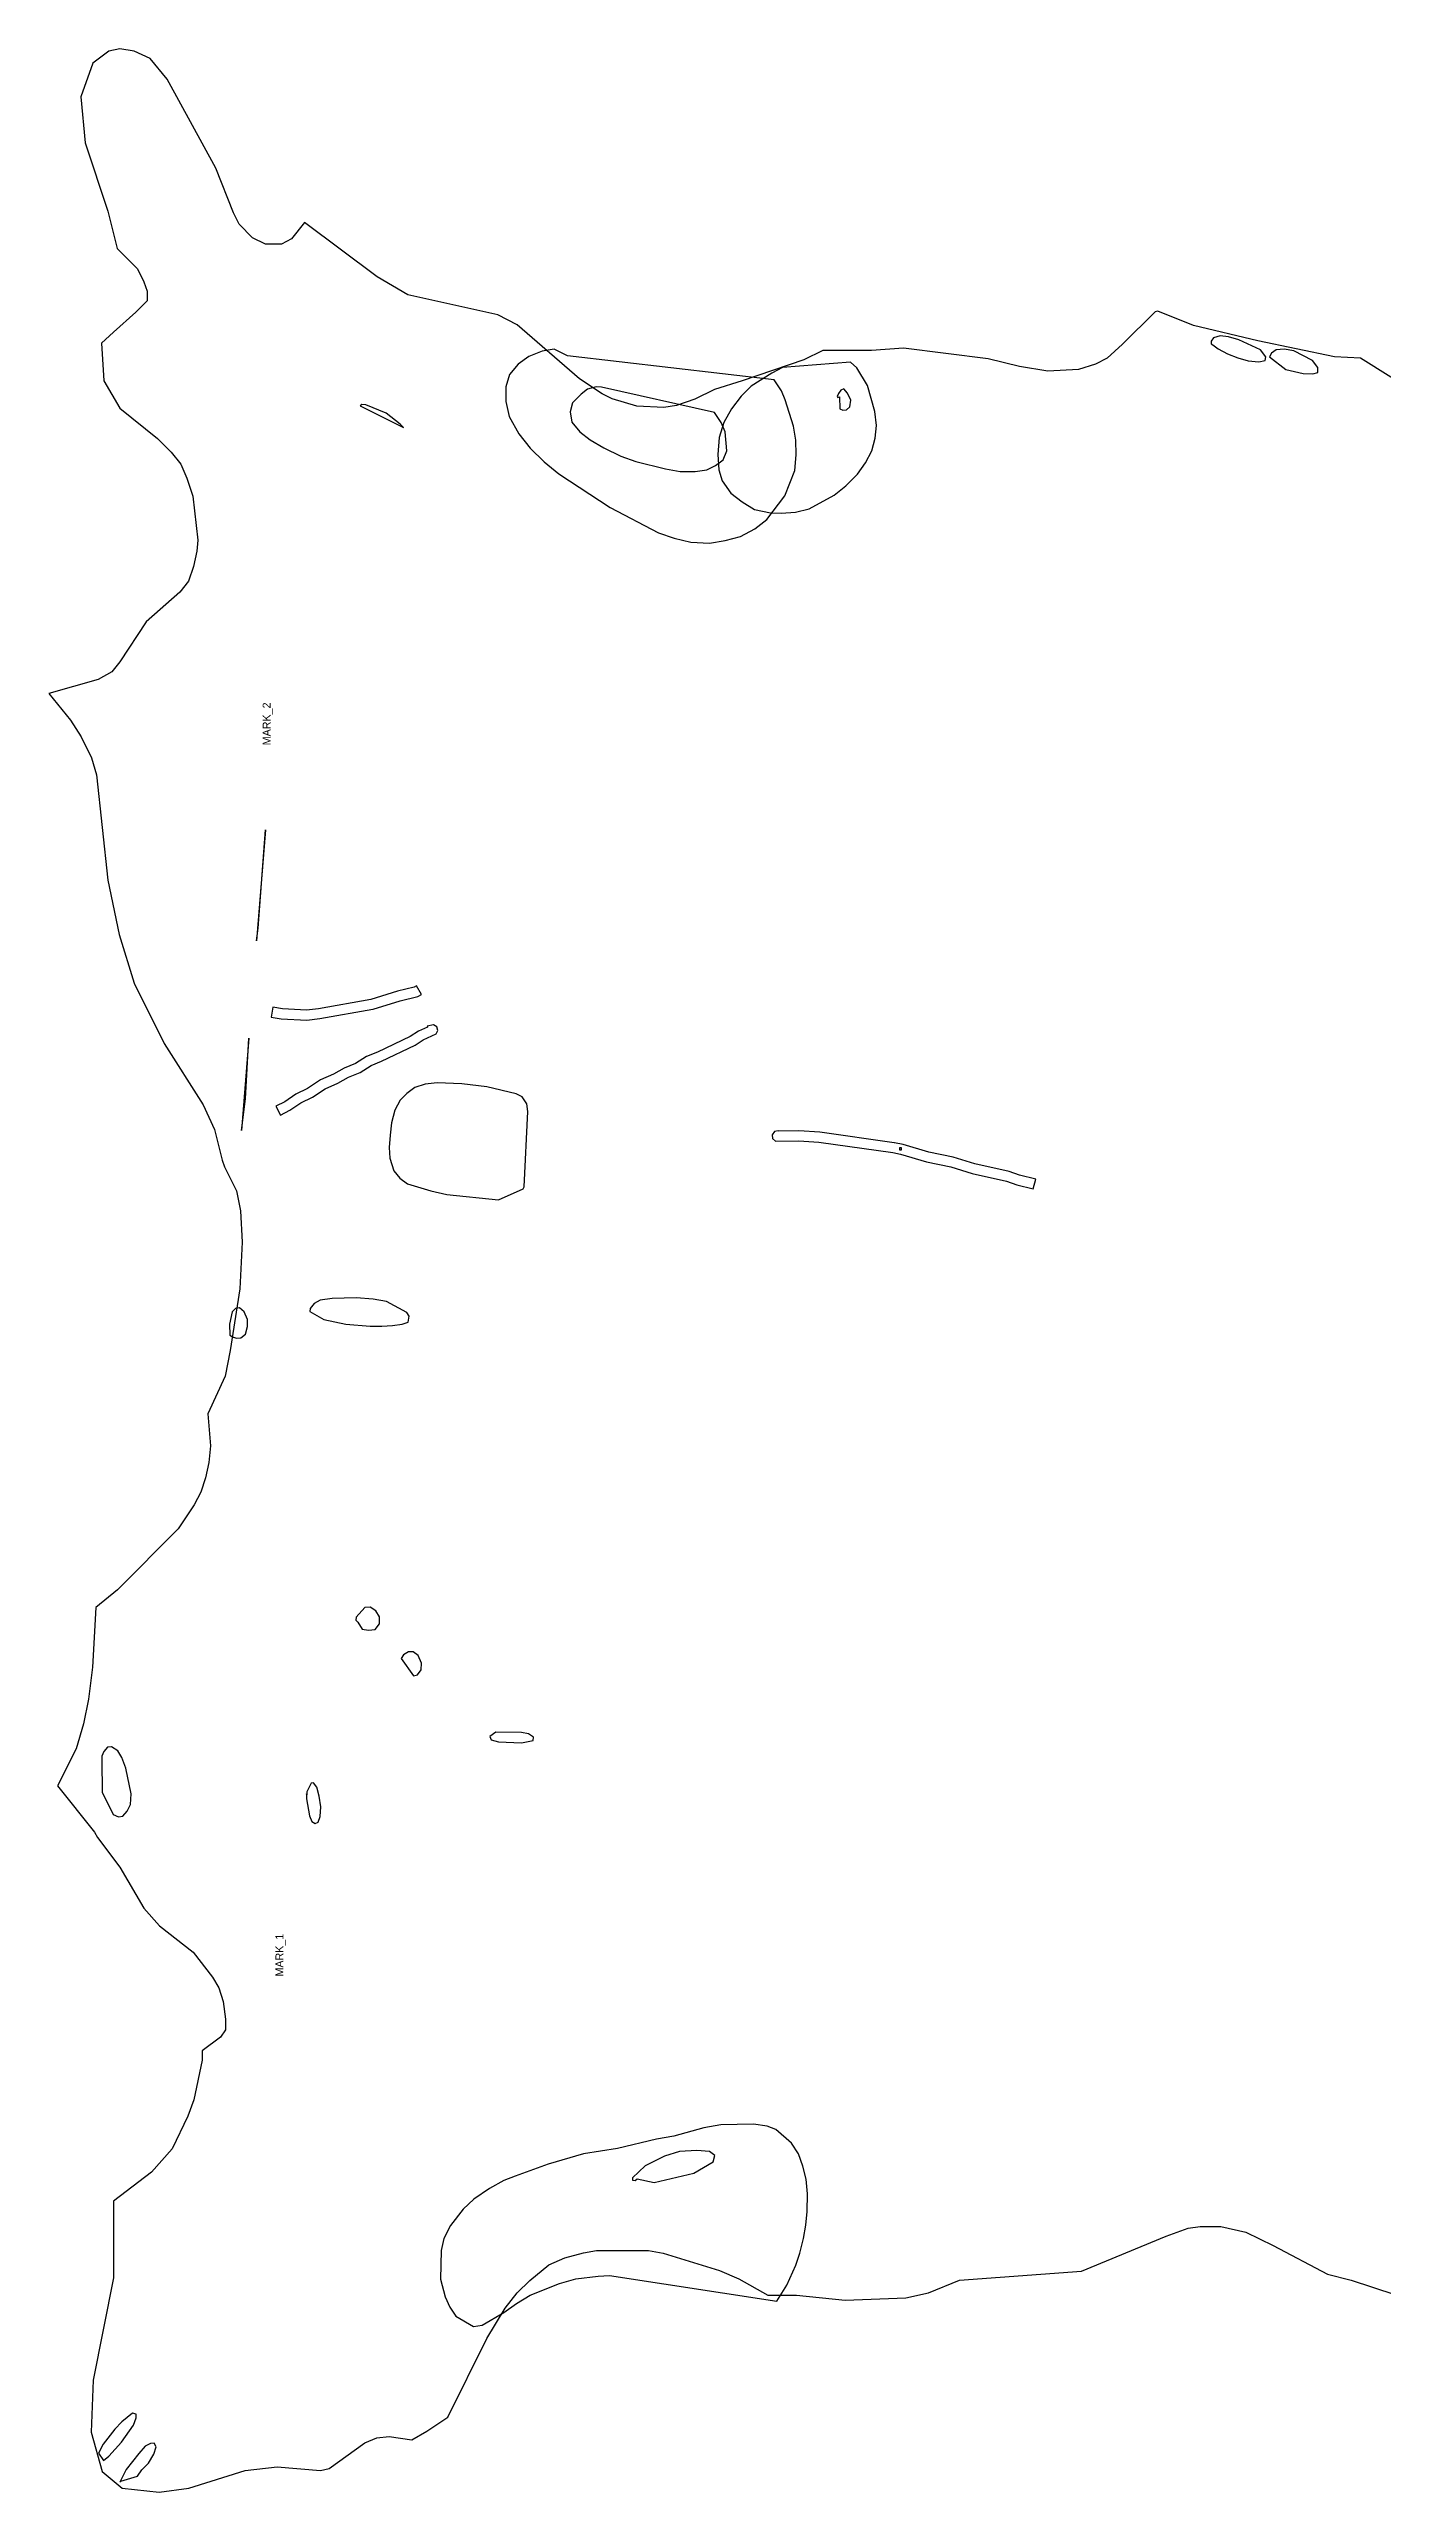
# Model space of a CAD drawing. Extents: x -3501 to -833, y 566 to 3010.
# Drawn here: x -3501 to -2167, y 566 to 3010 of the extents above; entities that cross this region are included whole.
import ezdxf
from ezdxf.enums import TextEntityAlignment as Align

# ---------------------------------------------------------------- set-up
doc = ezdxf.new("R2010")
doc.units = 0

msp = doc.modelspace()

# ---------------------------------------------------------------- linework, layer by layer
at = {"layer": '1', "color": 7}
msp.add_lwpolyline([(-2125, 2660.5), (-2188.4, 2700.2), (-2214.4, 2701.6), (-2291.2, 2717.6), (-2355.4, 2732.9), (-2391.3, 2747.2), (-2394, 2746.8), (-2426.4, 2714.4), (-2442, 2700.2), (-2453.6, 2694.4), (-2470.7, 2689.1), (-2501.2, 2687.3), (-2529.6, 2692), (-2560.8, 2699.8), (-2645.6, 2710.4), (-2677.6, 2708), (-2726.4, 2708), (-2745.5, 2698.5), (-2807.2, 2677.6), (-2834.9, 2668.9), (-2854.4, 2659.2), (-2872.9, 2653), (-2885.3, 2651.1), (-2912.6, 2652.2), (-2937, 2659.7), (-2947.2, 2664.8), (-2969.7, 2679.8), (-3032, 2733.6), (-3051.6, 2743.7), (-3141.6, 2763.7), (-3172.4, 2781.7), (-3244.8, 2836), (-3257.8, 2819.5), (-3268, 2814.4), (-3284, 2814.4), (-3296.8, 2820.8), (-3310.4, 2834.4), (-3316, 2845.6), (-3333.6, 2890.4), (-3382.4, 2979.2), (-3399.2, 3000), (-3415.2, 3007.2), (-3429.6, 3009.6), (-3440.8, 3007.2), (-3456.8, 2995.2), (-3468.8, 2961.6), (-3464.4, 2915.7), (-3441.6, 2847.2), (-3432.3, 2809.9), (-3412, 2789.6), (-3405.6, 2776.8), (-3402.4, 2767.2), (-3402.4, 2757.6), (-3413.6, 2746.4), (-3436, 2726.4), (-3448, 2715.2), (-3445.6, 2677.6), (-3429.7, 2650.2), (-3392, 2620), (-3378.4, 2606.4), (-3368.8, 2594.4), (-3362.8, 2580.4), (-3356.8, 2562.3), (-3351.7, 2518.3), (-3352.8, 2507.2), (-3356, 2492), (-3360.9, 2477.3), (-3369.6, 2466.4), (-3403.2, 2436.8), (-3429.6, 2396.8), (-3437.6, 2386.6), (-3451.4, 2379), (-3500.7, 2364.9), (-3479.2, 2338.4), (-3468.4, 2321.6), (-3457.9, 2300.5), (-3453.1, 2283.8), (-3441.6, 2178.4), (-3430.4, 2124), (-3415.2, 2075.2), (-3385.5, 2015.1), (-3346.4, 1953.6), (-3335.1, 1929), (-3327.4, 1898.4), (-3325.1, 1891.7), (-3313.1, 1867.7), (-3309.1, 1847.8), (-3307.4, 1816.4), (-3309.6, 1769.7), (-3319.2, 1708), (-3324.3, 1682.4), (-3341.7, 1644.8), (-3339, 1612.6), (-3340.7, 1595.9), (-3344, 1580.8), (-3348.8, 1566.4), (-3355.2, 1553.6), (-3371.2, 1529.6), (-3432, 1468.8), (-3453.8, 1450.9), (-3457.1, 1391.5), (-3460.9, 1359.4), (-3466.1, 1334.8), (-3473.5, 1309.8), (-3492, 1272.8), (-3455.2, 1226.4), (-3452, 1221.1), (-3429.6, 1191.2), (-3405.6, 1150.4), (-3389.9, 1132.8), (-3356.3, 1106.2), (-3337, 1081.5), (-3330.7, 1070.6), (-3326.2, 1057.1), (-3324, 1039.2), (-3324, 1028.8), (-3329.1, 1021.2), (-3347.2, 1007.6), (-3347.2, 998.4), (-3355.8, 958.8), (-3361.6, 942.4), (-3377.4, 909.7), (-3398.1, 886.5), (-3436, 857.3), (-3436, 780.8), (-3456.5, 678.2), (-3458.4, 626.4), (-3447.2, 587.2), (-3427.2, 570.4), (-3390.4, 566.4), (-3360.8, 570.4), (-3304.3, 588.1), (-3272.2, 591.6), (-3228.8, 588), (-3220.4, 590.2), (-3184.7, 615.7), (-3172.6, 620.6), (-3160.1, 622), (-3137.7, 618.8), (-3122.4, 627.2), (-3101.6, 641.5), (-3062.4, 720), (-3044.2, 750.4), (-3032, 765.6), (-3019.6, 778), (-3000.5, 793.7), (-2984.6, 800.7), (-2965.8, 805.8), (-2952.8, 808), (-2900.8, 808), (-2886.1, 805.5), (-2829.8, 788), (-2810.5, 779.8), (-2781.4, 763.2), (-2752.8, 763.2), (-2704, 758.4), (-2643.2, 760.8), (-2620.8, 765.6), (-2589.6, 778.4), (-2467.4, 787.2), (-2382.9, 822.4), (-2360.8, 830.3), (-2348.8, 832), (-2328.3, 832), (-2303, 826.2), (-2275.8, 813.1), (-2221.5, 784.4), (-2197.6, 778.4), (-2154, 763.9)], dxfattribs=at)
at = {"layer": '51', "color": 7}
for points in [[(-3043.6, 2657.1), (-3040.3, 2642), (-3030.5, 2624.5), (-3019.1, 2610.4), (-3005.1, 2596.5), (-2990.4, 2584.5), (-2939.2, 2551.1), (-2890.9, 2525.5), (-2875.2, 2520.3), (-2858.4, 2516.3), (-2839.8, 2515.4), (-2824.2, 2518), (-2808.7, 2522.1), (-2794.5, 2529.8), (-2782.5, 2538.9), (-2764.4, 2562.5), (-2754.2, 2588), (-2752.9, 2603.6), (-2753.5, 2618.2), (-2755.8, 2632.3), (-2764, 2658.8), (-2767.7, 2667.6), (-2775, 2678.6), (-2981.7, 2702.5), (-2995.2, 2709.3), (-3007.3, 2707.3), (-3020.5, 2701.9), (-3031.2, 2694.3), (-3039.7, 2684.1), (-3043.5, 2671.6)], [(-2831.5, 2604), (-2830.5, 2588.7), (-2827.1, 2577.5), (-2818.4, 2565.3), (-2807.2, 2556.5), (-2794.6, 2549.1), (-2778.7, 2545.7), (-2767.9, 2545.3), (-2753.7, 2546.3), (-2740.1, 2549.7), (-2714.9, 2563.3), (-2703.5, 2572.8), (-2691.6, 2584.3), (-2683.6, 2595.5), (-2677.3, 2607.7), (-2673.9, 2620.2), (-2672.7, 2633), (-2674.3, 2646.9), (-2681.6, 2673), (-2692.2, 2690.5), (-2698.8, 2696.4), (-2766.8, 2691.1), (-2777.4, 2685.3), (-2798.2, 2672.2), (-2808, 2662.2), (-2817.6, 2649.7), (-2825.4, 2636), (-2830.1, 2621)], [(-3278.4, 2041.4), (-3268.2, 2039.7), (-3242.5, 2038.2), (-3229.5, 2039.9), (-3176.6, 2049.2), (-3176.3, 2049.3), (-3149.2, 2057.6), (-3131.4, 2062), (-3127.8, 2064.1), (-3132.8, 2072.8), (-3135.2, 2071.4), (-3151.9, 2067.3), (-3152, 2067.2), (-3178.7, 2059), (-3231, 2049.8), (-3242.9, 2048.3), (-3267, 2049.6), (-3276.7, 2051.3)], [(-3273.6, 1952.3), (-3269.1, 1943.4), (-3259.6, 1948.2), (-3248.6, 1955.7), (-3237, 1961.3), (-3224.1, 1969.7), (-3211.5, 1975.4), (-3201, 1981.4), (-3189.4, 1986.1), (-3178.4, 1993), (-3168, 1997.2), (-3134.3, 2013.3), (-3126.1, 2018.5), (-3113.1, 2024.5), (-3111.6, 2027.9), (-3112.7, 2031.5), (-3116, 2033.5), (-3122.1, 2032.3), (-3121.9, 2031.4), (-3130.9, 2027.3), (-3139.2, 2022), (-3172, 2006.4), (-3183, 2002), (-3194, 1995.1), (-3205.4, 1990.4), (-3216, 1984.3), (-3228.9, 1978.5), (-3242, 1970.1), (-3253.7, 1964.4), (-3264.7, 1956.8)], [(-2777.1, 1923.8), (-2776.7, 1919.9), (-2773.8, 1917.3), (-2750.4, 1917.8), (-2730.4, 1916.4), (-2656.4, 1905.9), (-2648.5, 1904.4), (-2622.7, 1896.6), (-2598.4, 1891.7), (-2576.8, 1885), (-2542.6, 1877.4), (-2532.4, 1873.8), (-2515.8, 1869.7), (-2513.4, 1879.4), (-2529.5, 1883.4), (-2539.8, 1887), (-2574.2, 1894.7), (-2595.9, 1901.4), (-2620.2, 1906.3), (-2646.1, 1914.1), (-2654.8, 1915.7), (-2654.9, 1915.8), (-2729.2, 1926.3), (-2729.4, 1926.3), (-2750.2, 1927.8), (-2771.1, 1927.4), (-2771.2, 1927.6), (-2774.8, 1926.9)], [(-3239.7, 1746.9), (-3225.6, 1739.1), (-3203.5, 1734.5), (-3179.3, 1732.4), (-3167.7, 1732.4), (-3156.8, 1732.9), (-3147.1, 1734.3), (-3141.2, 1736.3), (-3140.1, 1742.3), (-3142.6, 1746), (-3163, 1757), (-3176.3, 1759.5), (-3193.2, 1760.7), (-3217.4, 1760), (-3229.2, 1758.2), (-3235.3, 1754.9), (-3239.1, 1750)], [(-3193.5, 1438.5), (-3191.5, 1436.2), (-3187.2, 1429.4), (-3181, 1428.2), (-3174.3, 1429), (-3170, 1434.8), (-3170, 1441.7), (-3173.7, 1447.8), (-3179.2, 1451.4), (-3184.5, 1450.9), (-3193.1, 1441.5)], [(-3148.1, 1400.1), (-3136, 1382.8), (-3132, 1383.6), (-3128.2, 1388.7), (-3127.9, 1395.3), (-3131.2, 1402.9), (-3136.2, 1406.8), (-3140.9, 1406.8), (-3145.9, 1403.8)], [(-3059.6, 1322.1), (-3058.2, 1318.6), (-3050.9, 1316.8), (-3027.8, 1315.8), (-3016, 1318.1), (-3015.7, 1321.5), (-3020.7, 1324.7), (-3027.7, 1325.9), (-3053.5, 1326.3)], [(-3243.1, 1259.6), (-3239.8, 1242.8), (-3237.5, 1237.1), (-3234.3, 1235.1), (-3231.3, 1236.2), (-3229.1, 1242.1), (-3228.7, 1251.6), (-3230.3, 1262.2), (-3232.6, 1271.2), (-3235.8, 1275.6), (-3238.4, 1275.2), (-3242.6, 1266.8), (-3242.6, 1263.6), (-3243.1, 1264.6)], [(-3108.9, 779.5), (-3104.2, 761.7), (-3099.4, 751.5), (-3093.5, 742.5), (-3075.9, 732.1), (-3067.3, 733.4), (-3045.4, 745.9), (-3033, 755.1), (-3019, 763.3), (-2989.7, 774.9), (-2973.6, 779.7), (-2951.2, 782.5), (-2939.9, 782.9), (-2772.4, 757.5), (-2762.5, 773.3), (-2753.4, 793.4), (-2749.5, 805.4), (-2745.8, 819.9), (-2743.3, 833.5), (-2742.1, 846.9), (-2741.8, 864.8), (-2743, 879.5), (-2746.2, 892.5), (-2750.7, 904.8), (-2757.7, 915.4), (-2773.5, 929.1), (-2782.1, 932.4), (-2795.7, 934.5), (-2828.5, 933.6), (-2845.3, 930.7), (-2875.3, 922.5), (-2892.9, 919.2), (-2931.9, 910), (-2965.9, 904.7), (-3001.1, 894.3), (-3034.1, 882.5), (-3045.4, 877.9), (-3059.8, 870), (-3075.4, 859.3), (-3086.3, 849.4), (-3099, 833), (-3105.5, 820), (-3108.3, 808)]]:
    msp.add_lwpolyline(points, close=True, dxfattribs=at)
at = {"layer": '52', "color": 7}
for points in [[(-2979.1, 2646.7), (-2977.4, 2636.3), (-2969.6, 2626.6), (-2959.2, 2618.5), (-2945.5, 2610.5), (-2928.5, 2602.2), (-2913.5, 2597.1), (-2883.8, 2589.6), (-2869.1, 2587), (-2854.2, 2587), (-2842.4, 2588.6), (-2833.9, 2593.1), (-2826.2, 2598.7), (-2822.3, 2607.7), (-2824, 2626.6), (-2828, 2636.1), (-2834.6, 2646.1), (-2947.8, 2671.4), (-2953.2, 2671.8), (-2961.9, 2669.2), (-2968.1, 2664.3), (-2976.8, 2655.6)], [(-2712, 2661.9), (-2711.4, 2661.1), (-2709.7, 2661.6), (-2709.5, 2649.7), (-2706.2, 2648.3), (-2702.8, 2648.8), (-2699.5, 2651.6), (-2698.5, 2658.3), (-2701.7, 2665.2), (-2705.2, 2669.5), (-2708.4, 2668.3), (-2710.7, 2664.9)], [(-3189.3, 2652.6), (-3146, 2630.9), (-3149.1, 2634.4), (-3163.1, 2645.4), (-3183.6, 2653.5), (-3187.5, 2653.9)], [(-3292.9, 2117.5), (-3291.2, 2130.3), (-3284, 2228.8)], [(-3308, 1927.9), (-3304, 1959.7), (-3300.6, 2020.3)], [(-3160.2, 1911.1), (-3159.4, 1900.4), (-3155.4, 1887.6), (-3149.6, 1880.2), (-3141.9, 1874.5), (-3118.7, 1867.5), (-3102.4, 1863.9), (-3050.7, 1858.7), (-3026.2, 1869.8), (-3025.3, 1871.7), (-3021.5, 1946.9), (-3022.4, 1954.6), (-3027, 1961.6), (-3033.2, 1964.5), (-3062.6, 1971.8), (-3087.6, 1974.6), (-3112.2, 1975.5), (-3124.3, 1974.4), (-3134.6, 1971), (-3142.6, 1965), (-3149.2, 1958.2), (-3154.4, 1948.3), (-3157.9, 1935.6), (-3159.3, 1923.3)], [(-2649.6, 1910.6), (-2649.6, 1908.6), (-2647.6, 1908.6), (-2647.6, 1910.6)], [(-2916.8, 878.5), (-2914, 878.1), (-2912, 879.6), (-2895.1, 875.9), (-2855.5, 885.2), (-2836, 896.6), (-2834.4, 902.9), (-2839.9, 906.9), (-2852.4, 907.9), (-2869.6, 907), (-2884.7, 902.3), (-2904.1, 892.7), (-2916.8, 880.7)]]:
    msp.add_lwpolyline(points, close=True, dxfattribs=at)
at = {"layer": '53', "color": 7}
for points in [[(-2279.4, 2701.7), (-2263.1, 2688.9), (-2245.8, 2684.9), (-2236.2, 2684.5), (-2231.2, 2686.1), (-2231.1, 2691.1), (-2236.4, 2698), (-2255, 2707.7), (-2264.8, 2709.2), (-2272.9, 2708.8), (-2277.6, 2705.4)], [(-3451.1, 605.5), (-3445.9, 598), (-3440.7, 602.4), (-3427.9, 616.2), (-3416, 633.5), (-3413.4, 640.6), (-3413.4, 644.5), (-3416.9, 645.3), (-3427.6, 636.6), (-3434.6, 629.2), (-3446.2, 614.3)], [(-3429.6, 576.5), (-3428.7, 577.4), (-3412.1, 582.4), (-3407.6, 588.7), (-3401, 595.5), (-3395.8, 604.4), (-3393.4, 611.8), (-3395.2, 615.3), (-3398.9, 615.1), (-3404.5, 612.2), (-3410.7, 605.2), (-3423.2, 589.2)]]:
    msp.add_lwpolyline(points, close=True, dxfattribs=at)
at = {"layer": '54', "color": 7}
for points in [[(-2337.8, 2714.6), (-2336.3, 2713.8), (-2330.8, 2709.6), (-2321.5, 2704.7), (-2311.1, 2700.5), (-2300.9, 2697.6), (-2290.1, 2696.5), (-2283.9, 2698), (-2283.1, 2701.8), (-2288.6, 2708.6), (-2310.2, 2718.5), (-2320.5, 2721.8), (-2328.9, 2722.5), (-2335.6, 2720.6), (-2337.8, 2717.3)], [(-3320.1, 1734.4), (-3319.7, 1723.3), (-3316.3, 1721.2), (-3312.7, 1720.4), (-3308.7, 1720.8), (-3304.1, 1724.4), (-3302, 1732), (-3302, 1739), (-3305.2, 1746.6), (-3310, 1750.6), (-3314.1, 1749.9), (-3317.2, 1746.8)], [(-3447.6, 1298.1), (-3447.5, 1266.4), (-3436.4, 1243.9), (-3431.1, 1241.7), (-3426.7, 1242.4), (-3422.5, 1247.5), (-3419, 1253.9), (-3418.2, 1264.7), (-3423.8, 1290.3), (-3427.8, 1300.9), (-3431.8, 1307.7), (-3438, 1311.8), (-3442, 1311.2), (-3445.6, 1306.9), (-3447.6, 1302.3)]]:
    msp.add_lwpolyline(points, close=True, dxfattribs=at)

# ---------------------------------------------------------------- texts
at = {"layer": '72', "color": 3}
for s, p in [('MARK_2', (-3276.4, 2313.2)), ('MARK_1', (-3263.6, 1082))]:
    msp.add_text(s, height=8, rotation=90, dxfattribs=at).set_placement(p, align=Align.BOTTOM_LEFT)

doc.saveas('drawing.dxf')
